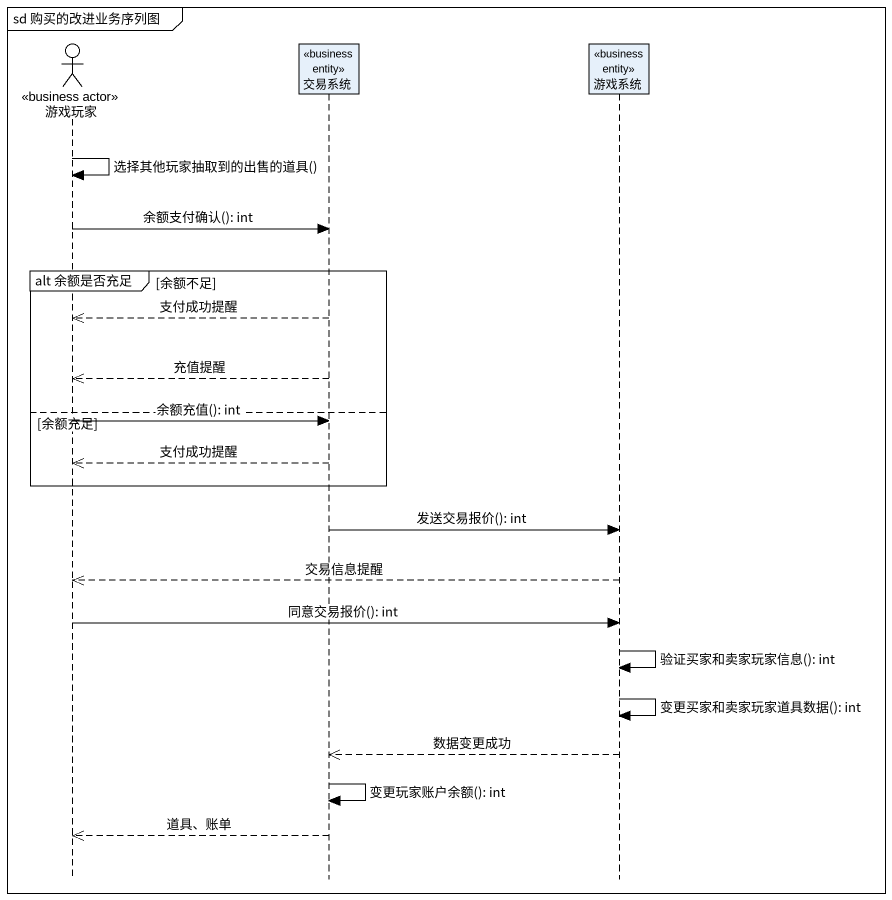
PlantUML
@startuml
mainframe sd 购买的改进业务序列图
hide footbox
actor 游戏玩家 <<business actor>>
participant 交易系统 <<business entity>>
participant 游戏系统 <<business entity>>

游戏玩家 -> 游戏玩家 : 选择其他玩家抽取到的出售的道具()
游戏玩家 -> 交易系统 : 余额支付确认(): int
group alt 余额是否充足 [余额不足]
  交易系统 -->> 游戏玩家 : 支付成功提醒
  交易系统 -->> 游戏玩家 : 充值提醒
else 余额充足
  游戏玩家 -> 交易系统 : 余额充值(): int
  交易系统 -->> 游戏玩家 : 支付成功提醒
end
交易系统 -> 游戏系统 : 发送交易报价(): int
游戏系统 -->> 游戏玩家 : 交易信息提醒
游戏玩家 -> 游戏系统 : 同意交易报价(): int
游戏系统 -> 游戏系统 : 验证买家和卖家玩家信息(): int
游戏系统 -> 游戏系统 : 变更买家和卖家玩家道具数据(): int
游戏系统 -->> 交易系统 : 数据变更成功
交易系统 -> 交易系统 : 变更玩家账户余额(): int
交易系统 -->> 游戏玩家 : 道具、账单
@enduml
